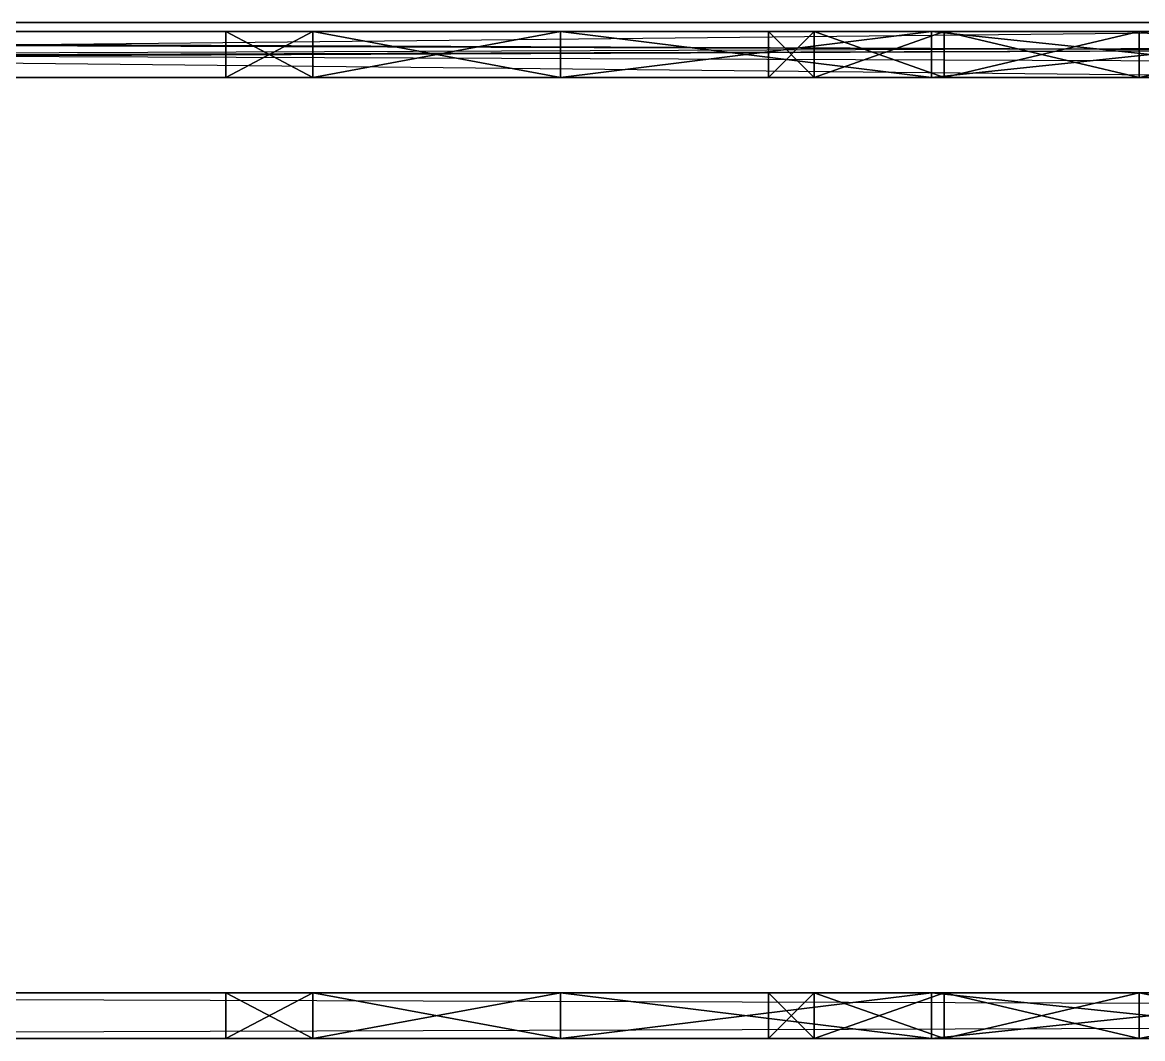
# Model space of a CAD drawing. Extents: x -14.5 to 19.3, y -2 to 15.6.
# Drawn here: x -4.731 to -3.507, y -0.55 to 0.56 of the extents above; entities that cross this region are included whole.
import ezdxf

# ---------------------------------------------------------------- set-up
doc = ezdxf.new("R2010")
doc.units = 0
doc.layers.add('UB3D', color=1, linetype='CONTINUOUS')

msp = doc.modelspace()

# ---------------------------------------------------------------- linework, layer by layer
at = {"layer": 'UB3D', "color": 2}
for points in [[(-12.573002, 0.56, 1.4732), (-12.573002, 0.5, 1.4224), (6.053666, 0.56, 1.4732)], [(-12.573002, 0.5, 1.4224), (6.053666, 0.56, 1.4732), (6.053666, 0.5, 1.4224)], [(-12.573002, 0.5, 1.6256), (-12.573002, 0.56, 1.5748), (6.053666, 0.5, 1.6256)], [(-12.573002, 0.56, 1.5748), (6.053666, 0.5, 1.6256), (6.053666, 0.56, 1.5748)], [(-12.573002, 0.56, 1.4732), (-12.573002, 0.56, 1.5748), (6.053666, 0.56, 1.4732)], [(-12.573002, 0.56, 1.5748), (6.053666, 0.56, 1.4732), (6.053666, 0.56, 1.5748)], [(-12.573002, 0.56, -13.7668), (-12.573002, 0.5, -13.8176), (6.053664, 0.56, -13.7668)], [(-12.573002, 0.5, -13.8176), (6.053664, 0.56, -13.7668), (6.053664, 0.5, -13.8176)], [(-12.573002, 0.5, -13.6144), (-12.573002, 0.56, -13.6652), (6.053664, 0.5, -13.6144)], [(-12.573002, 0.56, -13.6652), (6.053664, 0.5, -13.6144), (6.053664, 0.56, -13.6652)], [(-12.573002, 0.56, -13.7668), (-12.573002, 0.56, -13.6652), (6.053664, 0.56, -13.7668)], [(-12.573002, 0.56, -13.6652), (6.053664, 0.56, -13.7668), (6.053664, 0.56, -13.6652)], [(-10.879668, 0.56, -1.0668), (-10.879668, 0.5, -1.1176), (4.360332, 0.56, -1.0668)], [(-10.879668, 0.5, -1.1176), (4.360332, 0.56, -1.0668), (4.360332, 0.5, -1.1176)], [(-10.879668, 0.5, -0.9144), (-10.879668, 0.56, -0.9652), (4.360332, 0.5, -0.9144)], [(-10.879668, 0.56, -0.9652), (4.360332, 0.5, -0.9144), (4.360332, 0.56, -0.9652)], [(-10.879668, 0.56, -1.0668), (-10.879668, 0.56, -0.9652), (4.360332, 0.56, -1.0668)], [(-10.879668, 0.56, -0.9652), (4.360332, 0.56, -1.0668), (4.360332, 0.56, -0.9652)], [(-10.879668, 0.56, -11.2268), (-10.879668, 0.5, -11.2776), (4.360332, 0.56, -11.2268)], [(-10.879668, 0.5, -11.2776), (4.360332, 0.56, -11.2268), (4.360332, 0.5, -11.2776)], [(-10.879668, 0.5, -11.0744), (-10.879668, 0.56, -11.1252), (4.360332, 0.5, -11.0744)], [(-10.879668, 0.56, -11.1252), (4.360332, 0.5, -11.0744), (4.360332, 0.56, -11.1252)], [(-10.879668, 0.56, -11.2268), (-10.879668, 0.56, -11.1252), (4.360332, 0.56, -11.2268)], [(-10.879668, 0.56, -11.1252), (4.360332, 0.56, -11.2268), (4.360332, 0.56, -11.1252)], [(-10.456336, 0.56, -1.490133), (-10.456336, 0.5, -1.540933), (3.936998, 0.56, -1.490133)], [(-10.456336, 0.5, -1.540933), (3.936998, 0.56, -1.490133), (3.936998, 0.5, -1.540933)], [(-10.456336, 0.5, -1.337733), (-10.456336, 0.56, -1.388533), (3.936998, 0.5, -1.337733)], [(-10.456336, 0.56, -1.388533), (3.936998, 0.5, -1.337733), (3.936998, 0.56, -1.388533)], [(-10.456336, 0.56, -1.490133), (-10.456336, 0.56, -1.388533), (3.936998, 0.56, -1.490133)], [(-10.456336, 0.56, -1.388533), (3.936998, 0.56, -1.490133), (3.936998, 0.56, -1.388533)], [(-10.456336, 0.56, -10.803467), (-10.456336, 0.5, -10.854267), (3.936998, 0.56, -10.803467)], [(-10.456336, 0.5, -10.854267), (3.936998, 0.56, -10.803467), (3.936998, 0.5, -10.854267)], [(-10.456336, 0.5, -10.651067), (-10.456336, 0.56, -10.701867), (3.936998, 0.5, -10.651067)], [(-10.456336, 0.56, -10.701867), (3.936998, 0.5, -10.651067), (3.936998, 0.56, -10.701867)], [(-10.456336, 0.56, -10.803467), (-10.456336, 0.56, -10.701867), (3.936998, 0.56, -10.803467)], [(-10.456336, 0.56, -10.701867), (3.936998, 0.56, -10.803467), (3.936998, 0.56, -10.701867)]]:
    msp.add_3dface(points, dxfattribs=at)
at = {"layer": 'UB3D', "color": 253}
for points in [[(-11.938001, 0.55, 7.3025), (-11.938001, 0.5, 7.239), (1.397, 0.55, 7.3025)], [(-11.938001, 0.5, 7.239), (1.397, 0.55, 7.3025), (1.397, 0.5, 7.239)], [(-11.938001, 0.5, 7.493), (-11.938001, 0.55, 7.4295), (1.397, 0.5, 7.493)], [(-11.938001, 0.55, 7.4295), (1.397, 0.5, 7.493), (1.397, 0.55, 7.4295)], [(-11.938001, 0.55, 7.3025), (-11.938001, 0.55, 7.4295), (1.397, 0.55, 7.3025)], [(-11.938001, 0.55, 7.4295), (1.397, 0.55, 7.3025), (1.397, 0.55, 7.4295)], [(-8.172901, 0.55, 6.051099), (-8.217802, 0.5, 6.006198), (-3.346901, 0.55, 1.225099)], [(-8.217802, 0.5, 6.006198), (-3.346901, 0.55, 1.225099), (-3.391802, 0.5, 1.180198)], [(-8.172901, 0.55, 6.051099), (-8.083099, 0.55, 6.140901), (-3.346901, 0.55, 1.225099)], [(-8.038198, 0.5, 6.185802), (-8.083099, 0.55, 6.140901), (-3.212198, 0.5, 1.359802)], [(-8.083099, 0.55, 6.140901), (-3.212198, 0.5, 1.359802), (-3.257099, 0.55, 1.314901)], [(-8.083099, 0.55, 6.140901), (-3.346901, 0.55, 1.225099), (-3.257099, 0.55, 1.314901)], [(-4.413517, 0.5, -5.618059), (-4.508586, 0.5, -6.096), (-4.413517, 0.55, -5.618059)], [(-4.508586, 0.5, -6.096), (-4.413517, 0.55, -5.618059), (-4.508586, 0.55, -6.096)], [(-4.413517, 0.55, -5.618059), (-4.508586, 0.55, -6.096), (-4.413517, 0.5, -5.618059)], [(-4.508586, 0.55, -6.096), (-4.413517, 0.5, -5.618059), (-4.508586, 0.5, -6.096)], [(-4.508586, 0.5, -6.096), (-4.413517, 0.5, -6.57394), (-4.508586, 0.55, -6.096)], [(-4.413517, 0.5, -6.57394), (-4.508586, 0.55, -6.096), (-4.413517, 0.55, -6.57394)], [(-4.508586, 0.55, -6.096), (-4.413517, 0.55, -6.57394), (-4.508586, 0.5, -6.096)], [(-4.413517, 0.55, -6.57394), (-4.508586, 0.5, -6.096), (-4.413517, 0.5, -6.57394)], [(-3.912717, 0.55, -6.16032), (-3.915877, 0.55, -6.096), (-4.508586, 0.55, -6.096)], [(-3.915877, 0.55, -6.096), (-4.508586, 0.55, -6.096), (-3.912717, 0.55, -6.03168)], [(-4.508586, 0.55, -6.096), (-3.912717, 0.55, -6.03168), (-4.502572, 0.55, -5.973585)], [(-4.502572, 0.55, -6.218415), (-3.912717, 0.55, -6.16032), (-4.508586, 0.55, -6.096)], [(-3.912717, 0.55, -6.03168), (-4.502572, 0.55, -5.973585), (-3.903268, 0.55, -5.96798)], [(-4.502572, 0.55, -5.973585), (-3.903268, 0.55, -5.96798), (-4.484588, 0.55, -5.852348)], [(-4.502572, 0.55, -6.218415), (-4.484588, 0.55, -6.339652), (-3.887621, 0.55, -6.286487)], [(-4.502572, 0.55, -6.218415), (-3.887621, 0.55, -6.286487), (-3.903268, 0.55, -6.22402)], [(-4.502572, 0.55, -6.218415), (-3.903268, 0.55, -6.22402), (-3.912717, 0.55, -6.16032)], [(-3.903268, 0.55, -5.96798), (-3.887621, 0.55, -5.905513), (-4.484588, 0.55, -5.852348)], [(-3.887621, 0.55, -5.905513), (-4.484588, 0.55, -5.852348), (-3.865926, 0.55, -5.84488)], [(-4.484588, 0.55, -5.852348), (-3.865926, 0.55, -5.84488), (-4.454808, 0.55, -5.733458)], [(-4.454808, 0.55, -6.458542), (-3.838393, 0.55, -6.405335), (-4.484588, 0.55, -6.339652)], [(-3.838393, 0.55, -6.405335), (-4.484588, 0.55, -6.339652), (-3.865926, 0.55, -6.34712)], [(-4.484588, 0.55, -6.339652), (-3.865926, 0.55, -6.34712), (-3.887621, 0.55, -6.286487)], [(-4.413518, 0.55, -5.61806), (-4.454808, 0.55, -5.733458), (-3.805286, 0.55, -5.73143)], [(-3.865926, 0.55, -5.84488), (-4.454808, 0.55, -5.733458), (-3.838393, 0.55, -5.786665)], [(-4.454808, 0.55, -5.733458), (-3.838393, 0.55, -5.786665), (-3.805286, 0.55, -5.73143)], [(-3.766924, 0.55, -6.512295), (-3.805286, 0.55, -6.46057), (-4.454808, 0.55, -6.458542)], [(-3.805286, 0.55, -6.46057), (-4.454808, 0.55, -6.458542), (-3.838393, 0.55, -6.405335)], [(-4.413518, 0.55, -6.57394), (-3.723678, 0.55, -6.56001), (-4.454808, 0.55, -6.458542)], [(-3.723678, 0.55, -6.56001), (-4.454808, 0.55, -6.458542), (-3.766924, 0.55, -6.512295)], [(-4.361115, 0.55, -5.507264), (-4.413518, 0.55, -5.61806), (-3.675963, 0.55, -5.588744)], [(-4.413518, 0.55, -5.61806), (-3.805286, 0.55, -5.73143), (-3.766924, 0.55, -5.679705)], [(-4.413518, 0.55, -5.61806), (-3.766924, 0.55, -5.679705), (-3.723678, 0.55, -5.63199)], [(-4.413518, 0.55, -5.61806), (-3.723678, 0.55, -5.63199), (-3.675963, 0.55, -5.588744)], [(-3.624238, 0.55, -6.641618), (-3.675963, 0.55, -6.603256), (-4.413518, 0.55, -6.57394)], [(-3.675963, 0.55, -6.603256), (-4.413518, 0.55, -6.57394), (-3.723678, 0.55, -6.56001)], [(-4.361115, 0.55, -6.684736), (-3.569003, 0.55, -6.674725), (-4.413518, 0.55, -6.57394)], [(-3.569003, 0.55, -6.674725), (-4.413518, 0.55, -6.57394), (-3.624238, 0.55, -6.641618)], [(-4.142786, 0.5, -5.212881), (-4.413517, 0.5, -5.618059), (-4.142786, 0.55, -5.212881)], [(-4.413517, 0.5, -5.618059), (-4.142786, 0.55, -5.212881), (-4.413517, 0.55, -5.618059)], [(-4.142786, 0.55, -5.212881), (-4.413517, 0.55, -5.618059), (-4.142786, 0.5, -5.212881)], [(-4.413517, 0.55, -5.618059), (-4.142786, 0.5, -5.212881), (-4.413517, 0.5, -5.618059)], [(-4.413517, 0.5, -6.57394), (-4.142786, 0.5, -6.979118), (-4.413517, 0.55, -6.57394)], [(-4.142786, 0.5, -6.979118), (-4.413517, 0.55, -6.57394), (-4.142786, 0.55, -6.979118)], [(-4.413517, 0.55, -6.57394), (-4.142786, 0.55, -6.979118), (-4.413517, 0.5, -6.57394)], [(-4.142786, 0.55, -6.979118), (-4.413517, 0.5, -6.57394), (-4.142786, 0.5, -6.979118)], [(-4.298105, 0.55, -5.402138), (-4.361115, 0.55, -5.507264), (-3.510788, 0.55, -5.489742)], [(-4.361115, 0.55, -5.507264), (-3.675963, 0.55, -5.588744), (-3.624238, 0.55, -5.550382)], [(-4.361115, 0.55, -5.507264), (-3.624238, 0.55, -5.550382), (-3.569003, 0.55, -5.517275)], [(-4.361115, 0.55, -5.507264), (-3.569003, 0.55, -5.517275), (-3.510788, 0.55, -5.489742)], [(-3.450155, 0.55, -6.723953), (-3.510788, 0.55, -6.702258), (-4.361115, 0.55, -6.684736)], [(-3.510788, 0.55, -6.702258), (-4.361115, 0.55, -6.684736), (-3.569003, 0.55, -6.674725)], [(-4.298105, 0.55, -6.789862), (-3.323988, 0.55, -6.749049), (-4.361115, 0.55, -6.684736)], [(-3.323988, 0.55, -6.749049), (-4.361115, 0.55, -6.684736), (-3.387688, 0.55, -6.7396)], [(-4.361115, 0.55, -6.684736), (-3.387688, 0.55, -6.7396), (-3.450155, 0.55, -6.723953)], [(-4.225095, 0.55, -5.303695), (-2.294241, 0.55, -5.303695), (-4.298105, 0.55, -5.402138)], [(-2.294241, 0.55, -5.303695), (-4.298105, 0.55, -5.402138), (-2.221231, 0.55, -5.402138)], [(-4.298105, 0.55, -5.402138), (-2.221231, 0.55, -5.402138), (-3.259668, 0.55, -5.439791)], [(-4.298105, 0.55, -5.402138), (-3.510788, 0.55, -5.489742), (-3.450155, 0.55, -5.468047)], [(-4.298105, 0.55, -5.402138), (-3.450155, 0.55, -5.468047), (-3.387688, 0.55, -5.4524)], [(-4.298105, 0.55, -5.402138), (-3.387688, 0.55, -5.4524), (-3.323988, 0.55, -5.442951)], [(-4.298105, 0.55, -5.402138), (-3.323988, 0.55, -5.442951), (-3.259668, 0.55, -5.439791)], [(-2.221231, 0.55, -6.789862), (-3.259668, 0.55, -6.752209), (-4.298105, 0.55, -6.789862)], [(-3.259668, 0.55, -6.752209), (-4.298105, 0.55, -6.789862), (-3.323988, 0.55, -6.749049)], [(-4.225095, 0.55, -6.888305), (-2.221231, 0.55, -6.789862), (-4.298105, 0.55, -6.789862)], [(-4.142786, 0.55, -5.212882), (-2.37655, 0.55, -5.212882), (-4.225095, 0.55, -5.303695)], [(-2.37655, 0.55, -5.212882), (-4.225095, 0.55, -5.303695), (-2.294241, 0.55, -5.303695)], [(-4.142786, 0.55, -6.979118), (-2.294241, 0.55, -6.888305), (-4.225095, 0.55, -6.888305)], [(-2.294241, 0.55, -6.888305), (-4.225095, 0.55, -6.888305), (-2.221231, 0.55, -6.789862)], [(-3.737608, 0.5, -4.94215), (-4.142786, 0.5, -5.212881), (-3.737608, 0.55, -4.94215)], [(-4.142786, 0.5, -5.212881), (-3.737608, 0.55, -4.94215), (-4.142786, 0.55, -5.212881)], [(-3.737608, 0.55, -4.94215), (-4.142786, 0.55, -5.212881), (-3.737608, 0.5, -4.94215)], [(-4.142786, 0.55, -5.212881), (-3.737608, 0.5, -4.94215), (-4.142786, 0.5, -5.212881)], [(-4.142786, 0.5, -6.979118), (-3.737608, 0.5, -7.249849), (-4.142786, 0.55, -6.979118)], [(-3.737608, 0.5, -7.249849), (-4.142786, 0.55, -6.979118), (-3.737608, 0.55, -7.249849)], [(-4.142786, 0.55, -6.979118), (-3.737608, 0.55, -7.249849), (-4.142786, 0.5, -6.979118)], [(-3.737608, 0.55, -7.249849), (-4.142786, 0.5, -6.979118), (-3.737608, 0.5, -7.249849)], [(-4.051973, 0.55, -5.130573), (-2.467363, 0.55, -5.130573), (-4.142786, 0.55, -5.212882)], [(-2.467363, 0.55, -5.130573), (-4.142786, 0.55, -5.212882), (-2.37655, 0.55, -5.212882)], [(-4.051973, 0.55, -7.061427), (-2.37655, 0.55, -6.979118), (-4.142786, 0.55, -6.979118)], [(-2.37655, 0.55, -6.979118), (-4.142786, 0.55, -6.979118), (-2.294241, 0.55, -6.888305)], [(-3.95353, 0.55, -5.057563), (-2.565806, 0.55, -5.057563), (-4.051973, 0.55, -5.130573)], [(-2.565806, 0.55, -5.057563), (-4.051973, 0.55, -5.130573), (-2.467363, 0.55, -5.130573)], [(-3.95353, 0.55, -7.134437), (-2.467363, 0.55, -7.061427), (-4.051973, 0.55, -7.061427)], [(-2.467363, 0.55, -7.061427), (-4.051973, 0.55, -7.061427), (-2.37655, 0.55, -6.979118)], [(-3.848404, 0.55, -4.994553), (-2.670932, 0.55, -4.994553), (-3.95353, 0.55, -5.057563)], [(-2.670932, 0.55, -4.994553), (-3.95353, 0.55, -5.057563), (-2.565806, 0.55, -5.057563)], [(-3.848404, 0.55, -7.197447), (-2.565806, 0.55, -7.134437), (-3.95353, 0.55, -7.134437)], [(-2.565806, 0.55, -7.134437), (-3.95353, 0.55, -7.134437), (-2.467363, 0.55, -7.061427)], [(-3.865926, 0.5, -5.844879), (-3.915877, 0.5, -6.096), (-3.865926, 0.55, -5.844879)], [(-3.915877, 0.5, -6.096), (-3.865926, 0.55, -5.844879), (-3.915877, 0.55, -6.096)], [(-3.865926, 0.55, -5.844879), (-3.915877, 0.55, -6.096), (-3.865926, 0.5, -5.844879)], [(-3.915877, 0.55, -6.096), (-3.865926, 0.5, -5.844879), (-3.915877, 0.5, -6.096)], [(-3.915877, 0.5, -6.096), (-3.865926, 0.5, -6.34712), (-3.915877, 0.55, -6.096)], [(-3.865926, 0.5, -6.34712), (-3.915877, 0.55, -6.096), (-3.865926, 0.55, -6.34712)], [(-3.915877, 0.55, -6.096), (-3.865926, 0.55, -6.34712), (-3.915877, 0.5, -6.096)], [(-3.865926, 0.55, -6.34712), (-3.915877, 0.5, -6.096), (-3.865926, 0.5, -6.34712)], [(-3.723677, 0.5, -5.63199), (-3.865926, 0.5, -5.844879), (-3.723677, 0.55, -5.63199)], [(-3.865926, 0.5, -5.844879), (-3.723677, 0.55, -5.63199), (-3.865926, 0.55, -5.844879)], [(-3.723677, 0.55, -5.63199), (-3.865926, 0.55, -5.844879), (-3.723677, 0.5, -5.63199)], [(-3.865926, 0.55, -5.844879), (-3.723677, 0.5, -5.63199), (-3.865926, 0.5, -5.844879)], [(-3.865926, 0.5, -6.34712), (-3.723677, 0.5, -6.560009), (-3.865926, 0.55, -6.34712)], [(-3.723677, 0.5, -6.560009), (-3.865926, 0.55, -6.34712), (-3.723677, 0.55, -6.560009)], [(-3.865926, 0.55, -6.34712), (-3.723677, 0.55, -6.560009), (-3.865926, 0.5, -6.34712)], [(-3.723677, 0.55, -6.560009), (-3.865926, 0.5, -6.34712), (-3.723677, 0.5, -6.560009)], [(-3.737608, 0.55, -4.94215), (-2.781728, 0.55, -4.94215), (-3.848404, 0.55, -4.994553)], [(-2.781728, 0.55, -4.94215), (-3.848404, 0.55, -4.994553), (-2.670932, 0.55, -4.994553)], [(-3.737608, 0.55, -7.24985), (-2.670932, 0.55, -7.197447), (-3.848404, 0.55, -7.197447)], [(-2.670932, 0.55, -7.197447), (-3.848404, 0.55, -7.197447), (-2.565806, 0.55, -7.134437)], [(-3.259668, 0.5, -4.847082), (-3.737608, 0.5, -4.94215), (-3.259668, 0.55, -4.847082)], [(-3.737608, 0.5, -4.94215), (-3.259668, 0.55, -4.847082), (-3.737608, 0.55, -4.94215)], [(-3.259668, 0.55, -4.847082), (-3.737608, 0.55, -4.94215), (-3.259668, 0.5, -4.847082)], [(-3.737608, 0.55, -4.94215), (-3.259668, 0.5, -4.847082), (-3.737608, 0.5, -4.94215)], [(-3.737608, 0.5, -7.249849), (-3.259668, 0.5, -7.344918), (-3.737608, 0.55, -7.249849)], [(-3.259668, 0.5, -7.344918), (-3.737608, 0.55, -7.249849), (-3.259668, 0.55, -7.344918)], [(-3.737608, 0.55, -7.249849), (-3.259668, 0.55, -7.344918), (-3.737608, 0.5, -7.249849)], [(-3.259668, 0.55, -7.344918), (-3.737608, 0.5, -7.249849), (-3.259668, 0.5, -7.344918)], [(-3.62221, 0.55, -4.90086), (-2.897126, 0.55, -4.90086), (-3.737608, 0.55, -4.94215)], [(-2.897126, 0.55, -4.90086), (-3.737608, 0.55, -4.94215), (-2.781728, 0.55, -4.94215)], [(-3.62221, 0.55, -7.29114), (-2.781728, 0.55, -7.24985), (-3.737608, 0.55, -7.24985)], [(-2.781728, 0.55, -7.24985), (-3.737608, 0.55, -7.24985), (-2.670932, 0.55, -7.197447)], [(-3.510788, 0.5, -5.489741), (-3.723677, 0.5, -5.63199), (-3.510788, 0.55, -5.489741)], [(-3.723677, 0.5, -5.63199), (-3.510788, 0.55, -5.489741), (-3.723677, 0.55, -5.63199)], [(-3.510788, 0.55, -5.489741), (-3.723677, 0.55, -5.63199), (-3.510788, 0.5, -5.489741)], [(-3.723677, 0.55, -5.63199), (-3.510788, 0.5, -5.489741), (-3.723677, 0.5, -5.63199)], [(-3.723677, 0.5, -6.560009), (-3.510788, 0.5, -6.702258), (-3.723677, 0.55, -6.560009)], [(-3.510788, 0.5, -6.702258), (-3.723677, 0.55, -6.560009), (-3.510788, 0.55, -6.702258)], [(-3.723677, 0.55, -6.560009), (-3.510788, 0.55, -6.702258), (-3.723677, 0.5, -6.560009)], [(-3.510788, 0.55, -6.702258), (-3.723677, 0.5, -6.560009), (-3.510788, 0.5, -6.702258)], [(-3.50332, 0.55, -4.87108), (-3.016016, 0.55, -4.87108), (-3.62221, 0.55, -4.90086)], [(-3.016016, 0.55, -4.87108), (-3.62221, 0.55, -4.90086), (-2.897126, 0.55, -4.90086)], [(-3.50332, 0.55, -7.32092), (-2.897126, 0.55, -7.29114), (-3.62221, 0.55, -7.29114)], [(-2.897126, 0.55, -7.29114), (-3.62221, 0.55, -7.29114), (-2.781728, 0.55, -7.24985)], [(-3.259668, 0.5, -5.439791), (-3.510788, 0.5, -5.489741), (-3.259668, 0.55, -5.439791)], [(-3.510788, 0.5, -5.489741), (-3.259668, 0.55, -5.439791), (-3.510788, 0.55, -5.489741)], [(-3.259668, 0.55, -5.439791), (-3.510788, 0.55, -5.489741), (-3.259668, 0.5, -5.439791)], [(-3.510788, 0.55, -5.489741), (-3.259668, 0.5, -5.439791), (-3.510788, 0.5, -5.489741)], [(-3.510788, 0.5, -6.702258), (-3.259668, 0.5, -6.752209), (-3.510788, 0.55, -6.702258)], [(-3.259668, 0.5, -6.752209), (-3.510788, 0.55, -6.702258), (-3.259668, 0.55, -6.752209)], [(-3.510788, 0.55, -6.702258), (-3.259668, 0.55, -6.752209), (-3.510788, 0.5, -6.702258)], [(-3.259668, 0.55, -6.752209), (-3.510788, 0.5, -6.702258), (-3.259668, 0.5, -6.752209)], [(-7.112, -0.55, 9.7155), (-7.112, -0.5, 9.779), (8.763, -0.55, 9.7155)], [(-7.112, -0.5, 9.779), (8.763, -0.55, 9.7155), (8.763, -0.5, 9.779)], [(-7.112, -0.5, 9.525), (-7.112, -0.55, 9.5885), (8.763, -0.5, 9.525)], [(-7.112, -0.55, 9.5885), (8.763, -0.5, 9.525), (8.763, -0.55, 9.5885)], [(-4.508586, -0.5, -6.096), (-4.413517, -0.5, -5.618059), (-4.508586, -0.55, -6.096)], [(-4.413517, -0.5, -5.618059), (-4.508586, -0.55, -6.096), (-4.413517, -0.55, -5.618059)], [(-4.508586, -0.55, -6.096), (-4.413517, -0.55, -5.618059), (-4.508586, -0.5, -6.096)], [(-4.413517, -0.55, -5.618059), (-4.508586, -0.5, -6.096), (-4.413517, -0.5, -5.618059)], [(-4.413517, -0.5, -6.57394), (-4.508586, -0.5, -6.096), (-4.413517, -0.55, -6.57394)], [(-4.508586, -0.5, -6.096), (-4.413517, -0.55, -6.57394), (-4.508586, -0.55, -6.096)], [(-4.413517, -0.55, -6.57394), (-4.508586, -0.55, -6.096), (-4.413517, -0.5, -6.57394)], [(-4.508586, -0.55, -6.096), (-4.413517, -0.5, -6.57394), (-4.508586, -0.5, -6.096)], [(-4.413517, -0.5, -5.618059), (-4.142786, -0.5, -5.212881), (-4.413517, -0.55, -5.618059)], [(-4.142786, -0.5, -5.212881), (-4.413517, -0.55, -5.618059), (-4.142786, -0.55, -5.212881)], [(-4.413517, -0.55, -5.618059), (-4.142786, -0.55, -5.212881), (-4.413517, -0.5, -5.618059)], [(-4.142786, -0.55, -5.212881), (-4.413517, -0.5, -5.618059), (-4.142786, -0.5, -5.212881)], [(-4.142786, -0.5, -6.979118), (-4.413517, -0.5, -6.57394), (-4.142786, -0.55, -6.979118)], [(-4.413517, -0.5, -6.57394), (-4.142786, -0.55, -6.979118), (-4.413517, -0.55, -6.57394)], [(-4.142786, -0.55, -6.979118), (-4.413517, -0.55, -6.57394), (-4.142786, -0.5, -6.979118)], [(-4.413517, -0.55, -6.57394), (-4.142786, -0.5, -6.979118), (-4.413517, -0.5, -6.57394)], [(-4.142786, -0.5, -5.212881), (-3.737608, -0.5, -4.94215), (-4.142786, -0.55, -5.212881)], [(-3.737608, -0.5, -4.94215), (-4.142786, -0.55, -5.212881), (-3.737608, -0.55, -4.94215)], [(-4.142786, -0.55, -5.212881), (-3.737608, -0.55, -4.94215), (-4.142786, -0.5, -5.212881)], [(-3.737608, -0.55, -4.94215), (-4.142786, -0.5, -5.212881), (-3.737608, -0.5, -4.94215)], [(-3.737608, -0.5, -7.249849), (-4.142786, -0.5, -6.979118), (-3.737608, -0.55, -7.249849)], [(-4.142786, -0.5, -6.979118), (-3.737608, -0.55, -7.249849), (-4.142786, -0.55, -6.979118)], [(-3.737608, -0.55, -7.249849), (-4.142786, -0.55, -6.979118), (-3.737608, -0.5, -7.249849)], [(-4.142786, -0.55, -6.979118), (-3.737608, -0.5, -7.249849), (-4.142786, -0.5, -6.979118)], [(-3.915877, -0.5, -6.096), (-3.865926, -0.5, -5.844879), (-3.915877, -0.55, -6.096)], [(-3.865926, -0.5, -5.844879), (-3.915877, -0.55, -6.096), (-3.865926, -0.55, -5.844879)], [(-3.915877, -0.55, -6.096), (-3.865926, -0.55, -5.844879), (-3.915877, -0.5, -6.096)], [(-3.865926, -0.55, -5.844879), (-3.915877, -0.5, -6.096), (-3.865926, -0.5, -5.844879)], [(-3.865926, -0.5, -6.34712), (-3.915877, -0.5, -6.096), (-3.865926, -0.55, -6.34712)], [(-3.915877, -0.5, -6.096), (-3.865926, -0.55, -6.34712), (-3.915877, -0.55, -6.096)], [(-3.865926, -0.55, -6.34712), (-3.915877, -0.55, -6.096), (-3.865926, -0.5, -6.34712)], [(-3.915877, -0.55, -6.096), (-3.865926, -0.5, -6.34712), (-3.915877, -0.5, -6.096)], [(-3.865926, -0.5, -5.844879), (-3.723677, -0.5, -5.63199), (-3.865926, -0.55, -5.844879)], [(-3.723677, -0.5, -5.63199), (-3.865926, -0.55, -5.844879), (-3.723677, -0.55, -5.63199)], [(-3.865926, -0.55, -5.844879), (-3.723677, -0.55, -5.63199), (-3.865926, -0.5, -5.844879)], [(-3.723677, -0.55, -5.63199), (-3.865926, -0.5, -5.844879), (-3.723677, -0.5, -5.63199)], [(-3.723677, -0.5, -6.560009), (-3.865926, -0.5, -6.34712), (-3.723677, -0.55, -6.560009)], [(-3.865926, -0.5, -6.34712), (-3.723677, -0.55, -6.560009), (-3.865926, -0.55, -6.34712)], [(-3.723677, -0.55, -6.560009), (-3.865926, -0.55, -6.34712), (-3.723677, -0.5, -6.560009)], [(-3.865926, -0.55, -6.34712), (-3.723677, -0.5, -6.560009), (-3.865926, -0.5, -6.34712)], [(-3.737608, -0.5, -4.94215), (-3.259668, -0.5, -4.847082), (-3.737608, -0.55, -4.94215)], [(-3.259668, -0.5, -4.847082), (-3.737608, -0.55, -4.94215), (-3.259668, -0.55, -4.847082)], [(-3.737608, -0.55, -4.94215), (-3.259668, -0.55, -4.847082), (-3.737608, -0.5, -4.94215)], [(-3.259668, -0.55, -4.847082), (-3.737608, -0.5, -4.94215), (-3.259668, -0.5, -4.847082)], [(-3.259668, -0.5, -7.344918), (-3.737608, -0.5, -7.249849), (-3.259668, -0.55, -7.344918)], [(-3.737608, -0.5, -7.249849), (-3.259668, -0.55, -7.344918), (-3.737608, -0.55, -7.249849)], [(-3.259668, -0.55, -7.344918), (-3.737608, -0.55, -7.249849), (-3.259668, -0.5, -7.344918)], [(-3.737608, -0.55, -7.249849), (-3.259668, -0.5, -7.344918), (-3.737608, -0.5, -7.249849)], [(-3.723677, -0.5, -5.63199), (-3.510788, -0.5, -5.489741), (-3.723677, -0.55, -5.63199)], [(-3.510788, -0.5, -5.489741), (-3.723677, -0.55, -5.63199), (-3.510788, -0.55, -5.489741)], [(-3.723677, -0.55, -5.63199), (-3.510788, -0.55, -5.489741), (-3.723677, -0.5, -5.63199)], [(-3.510788, -0.55, -5.489741), (-3.723677, -0.5, -5.63199), (-3.510788, -0.5, -5.489741)], [(-3.510788, -0.5, -6.702258), (-3.723677, -0.5, -6.560009), (-3.510788, -0.55, -6.702258)], [(-3.723677, -0.5, -6.560009), (-3.510788, -0.55, -6.702258), (-3.723677, -0.55, -6.560009)], [(-3.510788, -0.55, -6.702258), (-3.723677, -0.55, -6.560009), (-3.510788, -0.5, -6.702258)], [(-3.723677, -0.55, -6.560009), (-3.510788, -0.5, -6.702258), (-3.723677, -0.5, -6.560009)], [(-3.510788, -0.5, -5.489741), (-3.259668, -0.5, -5.439791), (-3.510788, -0.55, -5.489741)], [(-3.259668, -0.5, -5.439791), (-3.510788, -0.55, -5.489741), (-3.259668, -0.55, -5.439791)], [(-3.510788, -0.55, -5.489741), (-3.259668, -0.55, -5.439791), (-3.510788, -0.5, -5.489741)], [(-3.259668, -0.55, -5.439791), (-3.510788, -0.5, -5.489741), (-3.259668, -0.5, -5.439791)], [(-3.259668, -0.5, -6.752209), (-3.510788, -0.5, -6.702258), (-3.259668, -0.55, -6.752209)], [(-3.510788, -0.5, -6.702258), (-3.259668, -0.55, -6.752209), (-3.510788, -0.55, -6.702258)], [(-3.259668, -0.55, -6.752209), (-3.510788, -0.55, -6.702258), (-3.259668, -0.5, -6.752209)], [(-3.510788, -0.55, -6.702258), (-3.259668, -0.5, -6.752209), (-3.510788, -0.5, -6.702258)], [(-7.112, -0.55, 9.7155), (-7.112, -0.55, 9.5885), (8.763, -0.55, 9.7155)], [(-7.112, -0.55, 9.5885), (8.763, -0.55, 9.7155), (8.763, -0.55, 9.5885)], [(-4.502572, -0.55, -5.973585), (-3.915877, -0.55, -6.096), (-4.508586, -0.55, -6.096)], [(-3.912717, -0.55, -6.16032), (-4.502572, -0.55, -6.218415), (-4.508586, -0.55, -6.096)], [(-3.912717, -0.55, -6.16032), (-4.508586, -0.55, -6.096), (-3.915877, -0.55, -6.096)], [(-4.502572, -0.55, -5.973585), (-4.484588, -0.55, -5.852348), (-3.903268, -0.55, -5.96798)], [(-4.502572, -0.55, -5.973585), (-3.903268, -0.55, -5.96798), (-3.912717, -0.55, -6.03168)], [(-4.502572, -0.55, -5.973585), (-3.912717, -0.55, -6.03168), (-3.915877, -0.55, -6.096)], [(-3.912717, -0.55, -6.16032), (-3.903268, -0.55, -6.22402), (-4.502572, -0.55, -6.218415)], [(-3.887621, -0.55, -6.286487), (-4.484588, -0.55, -6.339652), (-4.502572, -0.55, -6.218415)], [(-3.887621, -0.55, -6.286487), (-4.502572, -0.55, -6.218415), (-3.903268, -0.55, -6.22402)], [(-4.454808, -0.55, -5.733458), (-3.865926, -0.55, -5.84488), (-4.484588, -0.55, -5.852348)], [(-3.865926, -0.55, -5.84488), (-4.484588, -0.55, -5.852348), (-3.887621, -0.55, -5.905513)], [(-4.484588, -0.55, -5.852348), (-3.887621, -0.55, -5.905513), (-3.903268, -0.55, -5.96798)], [(-3.887621, -0.55, -6.286487), (-3.865926, -0.55, -6.34712), (-4.484588, -0.55, -6.339652)], [(-3.838393, -0.55, -6.405335), (-4.454808, -0.55, -6.458542), (-4.484588, -0.55, -6.339652)], [(-3.838393, -0.55, -6.405335), (-4.484588, -0.55, -6.339652), (-3.865926, -0.55, -6.34712)], [(-4.413518, -0.55, -5.61806), (-3.805286, -0.55, -5.73143), (-4.454808, -0.55, -5.733458)], [(-3.805286, -0.55, -5.73143), (-3.838393, -0.55, -5.786665), (-4.454808, -0.55, -5.733458)], [(-3.838393, -0.55, -5.786665), (-4.454808, -0.55, -5.733458), (-3.865926, -0.55, -5.84488)], [(-3.838393, -0.55, -6.405335), (-3.805286, -0.55, -6.46057), (-4.454808, -0.55, -6.458542)], [(-3.805286, -0.55, -6.46057), (-3.766924, -0.55, -6.512295), (-4.454808, -0.55, -6.458542)], [(-3.766924, -0.55, -6.512295), (-4.454808, -0.55, -6.458542), (-3.723678, -0.55, -6.56001)], [(-4.454808, -0.55, -6.458542), (-3.723678, -0.55, -6.56001), (-4.413518, -0.55, -6.57394)], [(-4.361115, -0.55, -5.507264), (-3.675963, -0.55, -5.588744), (-4.413518, -0.55, -5.61806)], [(-4.413518, -0.55, -5.61806), (-3.675963, -0.55, -5.588744), (-3.723678, -0.55, -5.63199)], [(-4.413518, -0.55, -5.61806), (-3.723678, -0.55, -5.63199), (-3.766924, -0.55, -5.679705)], [(-4.413518, -0.55, -5.61806), (-3.766924, -0.55, -5.679705), (-3.805286, -0.55, -5.73143)], [(-3.723678, -0.55, -6.56001), (-4.413518, -0.55, -6.57394), (-3.675963, -0.55, -6.603256)], [(-4.413518, -0.55, -6.57394), (-3.675963, -0.55, -6.603256), (-3.624238, -0.55, -6.641618)], [(-3.569003, -0.55, -6.674725), (-4.361115, -0.55, -6.684736), (-4.413518, -0.55, -6.57394)], [(-3.569003, -0.55, -6.674725), (-4.413518, -0.55, -6.57394), (-3.624238, -0.55, -6.641618)], [(-3.450155, -0.55, -6.723953), (-3.387688, -0.55, -6.7396), (-4.361115, -0.55, -6.684736)], [(-3.387688, -0.55, -6.7396), (-4.361115, -0.55, -6.684736), (-3.323988, -0.55, -6.749049)], [(-4.361115, -0.55, -6.684736), (-3.323988, -0.55, -6.749049), (-4.298105, -0.55, -6.789862)], [(-4.298105, -0.55, -5.402138), (-3.510788, -0.55, -5.489742), (-4.361115, -0.55, -5.507264)], [(-4.361115, -0.55, -5.507264), (-3.510788, -0.55, -5.489742), (-3.569003, -0.55, -5.517275)], [(-4.361115, -0.55, -5.507264), (-3.569003, -0.55, -5.517275), (-3.624238, -0.55, -5.550382)], [(-4.361115, -0.55, -5.507264), (-3.624238, -0.55, -5.550382), (-3.675963, -0.55, -5.588744)], [(-3.569003, -0.55, -6.674725), (-3.510788, -0.55, -6.702258), (-4.361115, -0.55, -6.684736)], [(-3.450155, -0.55, -6.723953), (-4.361115, -0.55, -6.684736), (-3.510788, -0.55, -6.702258)], [(-4.225095, -0.55, -5.303695), (-2.221231, -0.55, -5.402138), (-4.298105, -0.55, -5.402138)], [(-2.221231, -0.55, -5.402138), (-4.298105, -0.55, -5.402138), (-3.259668, -0.55, -5.439791)], [(-4.298105, -0.55, -5.402138), (-3.259668, -0.55, -5.439791), (-3.323988, -0.55, -5.442951)], [(-3.323988, -0.55, -6.749049), (-4.298105, -0.55, -6.789862), (-3.259668, -0.55, -6.752209)], [(-4.298105, -0.55, -6.789862), (-3.259668, -0.55, -6.752209), (-2.221231, -0.55, -6.789862)], [(-4.298105, -0.55, -5.402138), (-3.323988, -0.55, -5.442951), (-3.387688, -0.55, -5.4524)], [(-4.298105, -0.55, -5.402138), (-3.387688, -0.55, -5.4524), (-3.450155, -0.55, -5.468047)], [(-4.298105, -0.55, -5.402138), (-3.450155, -0.55, -5.468047), (-3.510788, -0.55, -5.489742)], [(-4.225095, -0.55, -6.888305), (-2.294241, -0.55, -6.888305), (-4.298105, -0.55, -6.789862)], [(-2.294241, -0.55, -6.888305), (-4.298105, -0.55, -6.789862), (-2.221231, -0.55, -6.789862)], [(-4.142786, -0.55, -5.212882), (-2.294241, -0.55, -5.303695), (-4.225095, -0.55, -5.303695)], [(-2.294241, -0.55, -5.303695), (-4.225095, -0.55, -5.303695), (-2.221231, -0.55, -5.402138)], [(-4.142786, -0.55, -6.979118), (-2.37655, -0.55, -6.979118), (-4.225095, -0.55, -6.888305)], [(-2.37655, -0.55, -6.979118), (-4.225095, -0.55, -6.888305), (-2.294241, -0.55, -6.888305)], [(-4.051973, -0.55, -5.130573), (-2.37655, -0.55, -5.212882), (-4.142786, -0.55, -5.212882)], [(-2.37655, -0.55, -5.212882), (-4.142786, -0.55, -5.212882), (-2.294241, -0.55, -5.303695)], [(-4.051973, -0.55, -7.061427), (-2.467363, -0.55, -7.061427), (-4.142786, -0.55, -6.979118)], [(-2.467363, -0.55, -7.061427), (-4.142786, -0.55, -6.979118), (-2.37655, -0.55, -6.979118)], [(-3.95353, -0.55, -5.057563), (-2.467363, -0.55, -5.130573), (-4.051973, -0.55, -5.130573)], [(-2.467363, -0.55, -5.130573), (-4.051973, -0.55, -5.130573), (-2.37655, -0.55, -5.212882)], [(-3.95353, -0.55, -7.134437), (-2.565806, -0.55, -7.134437), (-4.051973, -0.55, -7.061427)], [(-2.565806, -0.55, -7.134437), (-4.051973, -0.55, -7.061427), (-2.467363, -0.55, -7.061427)], [(-3.848404, -0.55, -4.994553), (-2.565806, -0.55, -5.057563), (-3.95353, -0.55, -5.057563)], [(-2.565806, -0.55, -5.057563), (-3.95353, -0.55, -5.057563), (-2.467363, -0.55, -5.130573)], [(-3.848404, -0.55, -7.197447), (-2.670932, -0.55, -7.197447), (-3.95353, -0.55, -7.134437)], [(-2.670932, -0.55, -7.197447), (-3.95353, -0.55, -7.134437), (-2.565806, -0.55, -7.134437)], [(-3.737608, -0.55, -4.94215), (-2.670932, -0.55, -4.994553), (-3.848404, -0.55, -4.994553)], [(-2.670932, -0.55, -4.994553), (-3.848404, -0.55, -4.994553), (-2.565806, -0.55, -5.057563)], [(-3.737608, -0.55, -7.24985), (-2.781728, -0.55, -7.24985), (-3.848404, -0.55, -7.197447)], [(-2.781728, -0.55, -7.24985), (-3.848404, -0.55, -7.197447), (-2.670932, -0.55, -7.197447)], [(-3.62221, -0.55, -4.90086), (-2.781728, -0.55, -4.94215), (-3.737608, -0.55, -4.94215)], [(-2.781728, -0.55, -4.94215), (-3.737608, -0.55, -4.94215), (-2.670932, -0.55, -4.994553)], [(-3.62221, -0.55, -7.29114), (-2.897126, -0.55, -7.29114), (-3.737608, -0.55, -7.24985)], [(-2.897126, -0.55, -7.29114), (-3.737608, -0.55, -7.24985), (-2.781728, -0.55, -7.24985)], [(-3.50332, -0.55, -4.87108), (-2.897126, -0.55, -4.90086), (-3.62221, -0.55, -4.90086)], [(-2.897126, -0.55, -4.90086), (-3.62221, -0.55, -4.90086), (-2.781728, -0.55, -4.94215)], [(-3.50332, -0.55, -7.32092), (-3.016016, -0.55, -7.32092), (-3.62221, -0.55, -7.29114)], [(-3.016016, -0.55, -7.32092), (-3.62221, -0.55, -7.29114), (-2.897126, -0.55, -7.29114)]]:
    msp.add_3dface(points, dxfattribs=at)
at = {"layer": 'UB3D', "color": 94}
for points in [[(-14.478, 0.5, -14.986), (19.304, 0.5, -14.986), (19.304, -0.5, -14.986), (-14.478, -0.5, -14.986)], [(19.304, 0.5, 13.97097), (-14.478, 0.5, 13.97097), (-14.478, -0.5, 13.97097), (19.304, -0.5, 13.97097)], [(-14.478, 0.5, 13.97097), (-14.478, 0.5, -14.986), (19.304, 0.5, -14.986)], [(-14.478, 0.5, 13.97097), (19.304, 0.5, -14.986), (19.304, 0.5, 13.97097)], [(-14.478, 0.5, 13.97097), (19.304, 0.5, 13.97097), (-14.478, 0.5, 13.97097)], [(-14.478, -0.5, 13.97097), (19.304, -0.5, 13.97097), (19.304, -0.5, -14.986)], [(-14.478, -0.5, 13.97097), (19.304, -0.5, -14.986), (-14.478, -0.5, -14.986)]]:
    msp.add_3dface(points, dxfattribs=at)

doc.saveas('drawing.dxf')
